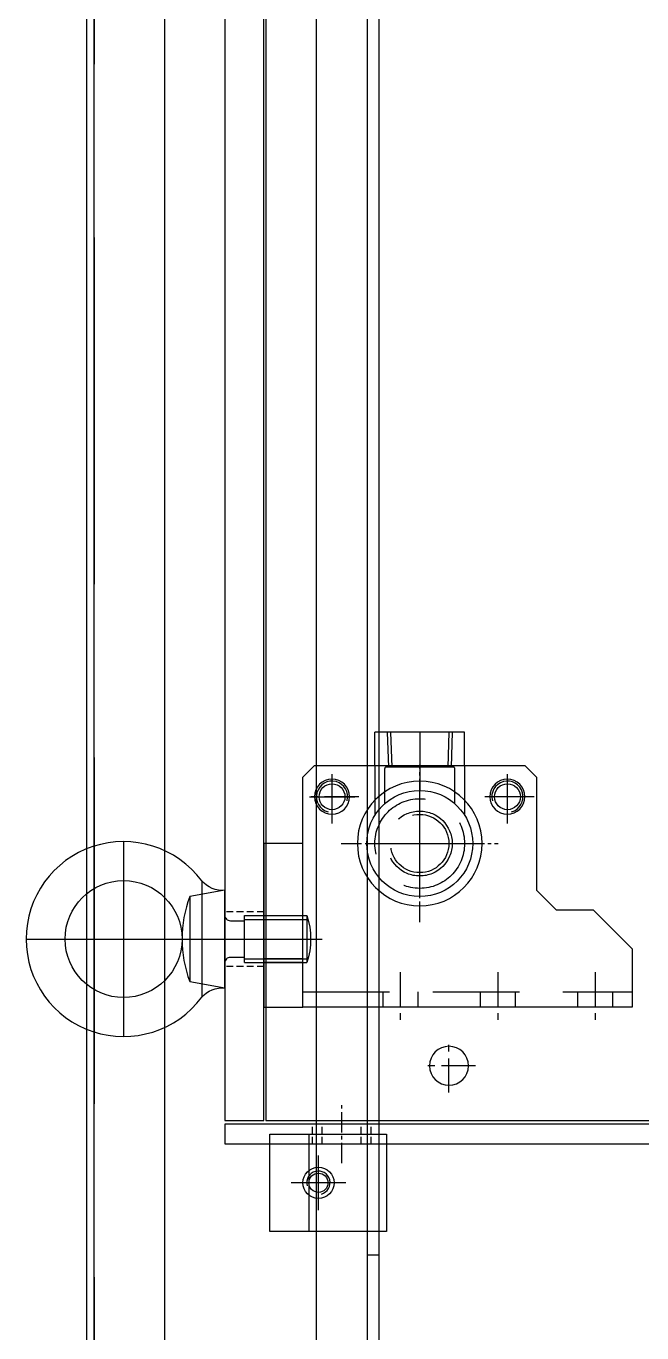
# Model space of a CAD drawing. Header units: millimetres. Extents: x 4969 to 37601, y -771 to 6478.
# Drawn here: x 12650.3 to 12808.3, y 2567.1 to 2902.2 of the extents above; entities that cross this region are included whole.
import ezdxf

# ---------------------------------------------------------------- set-up
doc = ezdxf.new("R2010")
doc.units = ezdxf.units.MM
doc.header["$LTSCALE"] = 7
doc.header["$MEASUREMENT"] = 0
for name, pattern in [('CENTER', [2, 1.25, -0.25, 0.25, -0.25]), ('CENTER1', [13, 10, -1, 1, -1]), ('CENTER2', [1.125, 0.75, -0.125, 0.125, -0.125]), ('HIDDEN', [0.375, 0.25, -0.125]), ('HIDDEN2', [4.7625, 3.175, -1.5875]), ('HIDDENX2', [19.05, 12.7, -6.35])]:
    doc.linetypes.add(name, pattern=pattern)
doc.layers.get('0').update_dxf_attribs({"linetype": 'CONTINUOUS'})
doc.layers.add('CENTER', color=1, linetype='CENTER1')
doc.layers.add('THIN', color=3, linetype='CONTINUOUS')

# ---------------------------------------------------------------- blocks, each defined once
blk = doc.blocks.new('A$C5B3C02C3')
for p, q in [((-15.7, 19.15), (-37.52, 19.15)), ((-32.61, 5.15), (-20.61, 5.15)), ((-32.61, 5.15), (-32.61, -10.9)), ((-20.61, 5.15), (-20.61, -10.9)), ((-20.61, -10.9), (-32.61, -10.9))]:
    blk.add_line(p, q)
blk.add_lwpolyline([(-15.7, 19.15, 0.183318), (-37.52, 19.15), (-39.11, 10.15), (-14.11, 10.15)], format="xyb", close=True)
for points in [[(-14.11, 10.15, -0.237131), (-11.69, 16.09), (-41.53, 16.09, -0.237131), (-39.11, 10.15)], [(-31.31, 5.15), (-31.31, 8.75, 0.414214), (-32.71, 10.15)], [(-20.51, 10.15, 0.414214), (-21.91, 8.75), (-21.91, 5.15)], [(-20.61, -10.9, -0.157869), (-32.61, -10.9)]]:
    blk.add_lwpolyline(points, format="xyb")
blk.add_circle((-26.61, 36.15), 15)
blk.add_arc((-26.61, 36.15), 25, 306.6392, 233.3608)
at = {"layer": 'CENTER'}
for p, q in [((-26.61, 61.15), (-26.61, -11.85)), ((-1.61, 36.15), (-51.61, 36.15))]:
    blk.add_line(p, q, dxfattribs=at)
at = {"layer": 'THIN'}
for points in [[(-31.66, 5.15), (-31.66, -10.9)], [(-21.56, 5.15), (-21.56, -10.9)]]:
    blk.add_lwpolyline(points, dxfattribs=at)
blk = doc.blocks.new('A$C6A0F7FA7')
at = {"color": 1, "linetype": 'CENTER'}
for p, q in [((-79.51, 126.1), (-79.51, 106.1)), ((-88.01, 86.1), (-102.01, 86.1)), ((-88.01, 61.1), (-102.01, 61.1)), ((-88.01, 36.1), (-102.01, 36.1))]:
    blk.add_line(p, q, dxfattribs=at)
at = {"color": 2, "linetype": 'HIDDEN2'}
for p, q in [((-93.01, 111.1), (-93.01, 26.6)), ((-93.01, 90.6), (-97.01, 90.6)), ((-35.01, 92.6), (-47.75, 92.6)), ((-35.79, 90.1), (-44.81, 90.1)), ((-35.41, 72.47), (-35.41, 89.72)), ((-93.01, 81.6), (-97.01, 81.6)), ((-44.81, 72.1), (-35.79, 72.1)), ((-35.01, 69.6), (-47.75, 69.6)), ((-93.01, 65.6), (-97.01, 65.6)), ((-93.01, 56.6), (-97.01, 56.6)), ((-93.01, 40.6), (-97.01, 40.6)), ((-93.01, 31.6), (-97.01, 31.6))]:
    blk.add_line(p, q, dxfattribs=at)
for p, q in [((-35.01, 92.6), (-26.41, 92.6)), ((-26.41, 69.6), (-26.41, 92.6)), ((-26.41, 88.57), (-35.41, 88.29)), ((-26.41, 73.62), (-35.41, 73.9)), ((-35.01, 69.6), (-26.41, 69.6))]:
    blk.add_line(p, q)
for points in [[(-97.01, 111.1), (-55.01, 111.1), (-55.01, 121.1), (-97.01, 121.1), (-97.01, 111.1)], [(-38.01, 111.1), (-35.01, 108.1), (-35.01, 54.1), (-38.01, 51.1), (-67.01, 51.1), (-72.01, 46.1), (-72.01, 36.6), (-82.01, 26.6), (-97.01, 26.6), (-97.01, 111.1), (-38.01, 111.1)]]:
    blk.add_lwpolyline(points)
for points in [[(-85.51, 111.1), (-85.51, 121.1)], [(-84.56, 111.1), (-84.56, 121.1)], [(-74.46, 121.1), (-74.46, 111.1)], [(-73.51, 121.1), (-73.51, 111.1)]]:
    blk.add_lwpolyline(points, dxfattribs=at)
for centre, radius in [((-43.01, 103.6), 3.32), ((-55.01, 81.1), 13.6), ((-43.01, 58.6), 3.32)]:
    blk.add_circle(centre, radius)
for radius in [11.5, 8.33, 7.47]:
    blk.add_circle((-55.01, 81.1), radius, dxfattribs=at)
for centre, start, end in [((-35.79, 89.72), 0, 89.9847), ((-35.79, 72.47), 270.0153, 359.9847)]:
    blk.add_arc(centre, 0.375, start, end, dxfattribs=at)
at = {"layer": 'CENTER'}
for p, q in [((-43.01, 109.42), (-43.01, 97.78)), ((-48.83, 103.6), (-37.19, 103.6)), ((-55.01, 94.7), (-55.01, 67.5)), ((-68.61, 81.1), (-41.41, 81.1)), ((-35.41, 81.1), (-41.41, 81.1)), ((-26.41, 81.1), (-35.41, 81.1)), ((-43.01, 52.78), (-43.01, 64.42)), ((-48.83, 58.6), (-37.19, 58.6))]:
    blk.add_line(p, q, dxfattribs=at)
at = {"layer": 'THIN'}
for p, q in [((-26.41, 89.43), (-35.41, 89.15)), ((-26.41, 72.77), (-35.41, 73.05))]:
    blk.add_line(p, q, dxfattribs=at)
for centre, start, end in [((-43.01, 103.6), 255, 165), ((-43.01, 58.6), 195, 105)]:
    blk.add_arc(centre, 4, start, end, dxfattribs=at)
blk = doc.blocks.new('A$C7A4B2ECB')
at = {"color": 2, "linetype": 'HIDDEN'}
for p, q in [((-121.14, 149.15), (-116.14, 149.15)), ((-121.14, 146.65), (-116.14, 146.65)), ((-121.14, 136.65), (-116.14, 136.65)), ((-121.14, 134.15), (-116.14, 134.15))]:
    blk.add_line(p, q, dxfattribs=at)
at = {"color": 1, "linetype": 'CENTER2'}
blk.add_line((-126.14, 141.65), (-111.14, 141.65), dxfattribs=at)
at = {"color": 6}
blk.add_lwpolyline([(-116.14, -208.35), (-116.14, 171.65), (-121.14, 171.65), (-121.14, -208.35), (-116.14, -208.35)], dxfattribs=at)
blk = doc.blocks.new('A$C788E7277')
at = {"color": 1, "linetype": 'CENTER'}
blk.add_line((-46.5, 13), (-46.5, -5), dxfattribs=at)
at = {"color": 2, "linetype": 'HIDDEN'}
for p, q in [((-53.5, 0), (-53.5, 10)), ((-39.5, 0), (-39.5, 10))]:
    blk.add_line(p, q, dxfattribs=at)
blk.add_lwpolyline([(-988, 10), (0, 10), (0, 0), (-988, 0), (-988, 10)])
blk = doc.blocks.new('A$C51A44828')
at = {"color": 1, "linetype": 'CENTER'}
for p, q in [((480, 320.65), (480, 334.35)), ((486.85, 327.5), (473.15, 327.5))]:
    blk.add_line(p, q, dxfattribs=at)
at = {"color": 6}
blk.add_lwpolyline([(-494, 374.5), (494, 374.5), (494, 0), (-494, 0)], close=True, dxfattribs=at)
blk.add_circle((480, 327.5), 5, dxfattribs=at)
blk = doc.blocks.new('A$C0FCD258F')
at = {"color": 1, "linetype": 'CENTER'}
for p, q in [((411, 29.15), (411, 42.85)), ((417.85, 36), (404.15, 36)), ((411, -15.85), (411, -2.15)), ((417.85, -9), (404.15, -9))]:
    blk.add_line(p, q, dxfattribs=at)
at = {"color": 1, "linetype": 'CENTER2'}
for p, q in [((423, 33.66), (423, -6.66)), ((443.16, 13.5), (402.84, 13.5))]:
    blk.add_line(p, q, dxfattribs=at)
at = {"color": 6}
for centre, radius in [((411, 36), 4.5), ((423, 13.5), 16), ((411, -9), 4.5)]:
    blk.add_circle(centre, radius, dxfattribs=at)
blk.add_blockref('A$C51A44828', (0, -321.5))
blk = doc.blocks.new('A$C0F29634D')
for name, p in [('A$C5B3C02C3', (-913.89, 389.85)), ('A$C7A4B2ECB', (-871.86, 228.35)), ('A$C6A0F7FA7', (-860.99, 268.9))]:
    blk.add_blockref(name, p)
at = {"xscale": -1}
for name, p in [('A$C788E7277', (-987, 390)), ('A$C0FCD258F', (-493, 336.5))]:
    blk.add_blockref(name, p, dxfattribs=at)
blk = doc.blocks.new('A$C533F45C9')
at = {"color": 1}
for p, q in [((-565, 135), (-565, 132)), ((-88, 135), (-565, 135)), ((0, 132), (-605, 132))]:
    blk.add_line(p, q, dxfattribs=at)
blk = doc.blocks.new('A$C4C1A5B2B')
at = {"color": 6}
blk.add_line((-32.5, 110), (-684, 110), dxfattribs=at)
at = {"color": 2, "linetype": 'HIDDENX2'}
blk.add_line((-32.5, 107), (-684, 107), dxfattribs=at)
blk = doc.blocks.new('A$C0C782F72')
at = {"color": 1, "linetype": 'CENTER1'}
for p, q in [((-642, 235.5), (-642, 249.5)), ((-649, 242.5), (-635, 242.5))]:
    blk.add_line(p, q, dxfattribs=at)
at = {"color": 4}
blk.add_lwpolyline([(-1564, 300), (0, 300), (0, 0), (-1564, 0)], close=True, dxfattribs=at)
blk.add_circle((-642, 242.5), 4, dxfattribs=at)
blk = doc.blocks.new('A$C61F96536')
at = {"linetype": 'HIDDENX2'}
for p, q in [((12.5, 15), (-12.5, 15)), ((12.5, 0), (-12.5, 0))]:
    blk.add_line(p, q, dxfattribs=at)
at = {"color": 2}
blk.add_lwpolyline([(-12.5, 25), (12.5, 25), (12.5, -5), (-12.5, -5)], close=True, dxfattribs=at)
blk.add_circle((0, 12.5), 2.46)
at = {"layer": 'CENTER'}
for p, q in [((0, 9.5), (0, 15.5)), ((-3, 12.5), (3, 12.5))]:
    blk.add_line(p, q, dxfattribs=at)
at = {"layer": 'THIN'}
blk.add_arc((0, 12.5), 3, 195, 105, dxfattribs=at)
blk = doc.blocks.new('A$C52321A71')
at = {"color": 4}
for p, q in [((784.5, 20), (-784.5, 20)), ((784.5, 0), (-784.5, 0))]:
    blk.add_line(p, q, dxfattribs=at)
at = {"color": 2, "linetype": 'HIDDENX2'}
blk.add_line((782.5, 18), (-782.5, 18), dxfattribs=at)
blk = doc.blocks.new('A$C07352B1C')
blk.add_line((-731, 178), (0, 178))

msp = doc.modelspace()

# ---------------------------------------------------------------- block references
at = {"rotation": 90}
for name, p in [('A$C0F29634D', (13101.291, 3608.613, -0.01)), ('A$C52321A71', (12685.791, 2465.613, -0.01)), ('A$C0C782F72', (12967.791, 3247.613, -0.01)), ('A$C533F45C9', (12872.791, 3152.113, -0.01)), ('A$C07352B1C', (12902.791, 3116.613, -0.01)), ('A$C4C1A5B2B', (12847.791, 3096.613, -0.01)), ('A$C61F96536', (12737.791, 2605.613, -0.01))]:
    msp.add_blockref(name, p, dxfattribs=at)

doc.saveas('drawing.dxf')
